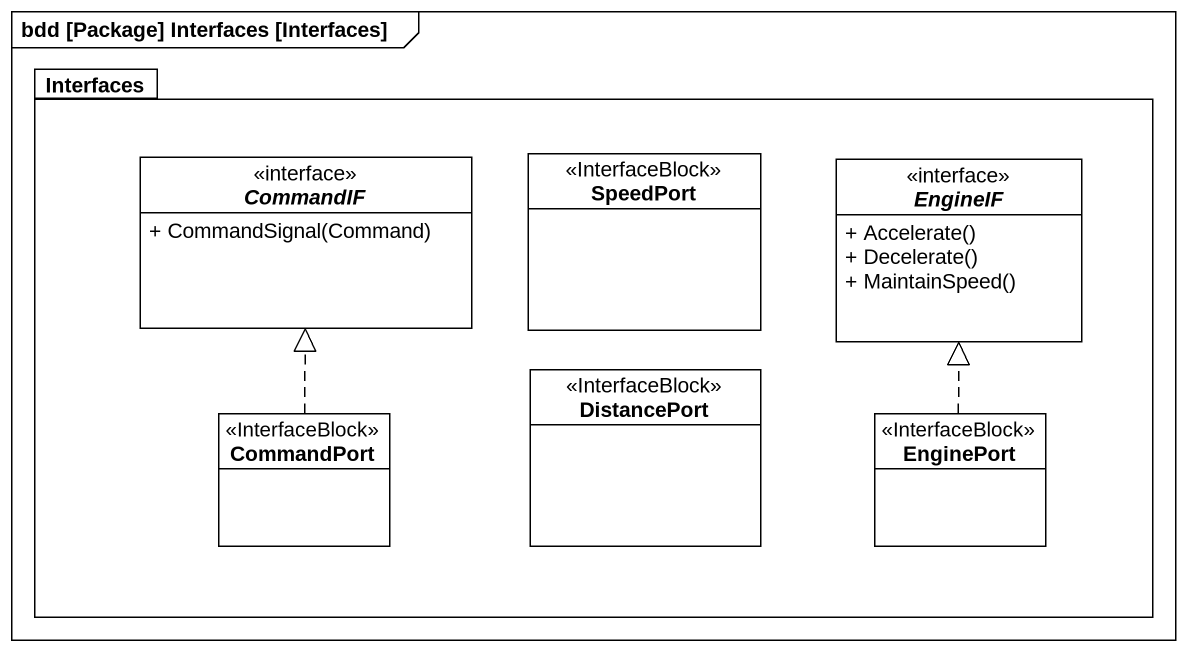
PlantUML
@startuml
mainframe bdd [Package] Interfaces [Interfaces]
hide circle
hide empty members
skinparam classAttributeIconSize 0
package Interfaces {
  interface CommandIF {
    + CommandSignal(Command)
  }
  class SpeedPort <<InterfaceBlock>>
  interface EngineIF {
    + Accelerate()
    + Decelerate()
    + MaintainSpeed()
  }
  class CommandPort <<InterfaceBlock>>
  class DistancePort <<InterfaceBlock>>
  class EnginePort <<InterfaceBlock>>
}
CommandPort .up.|> CommandIF
EnginePort .up.|> EngineIF
@enduml
